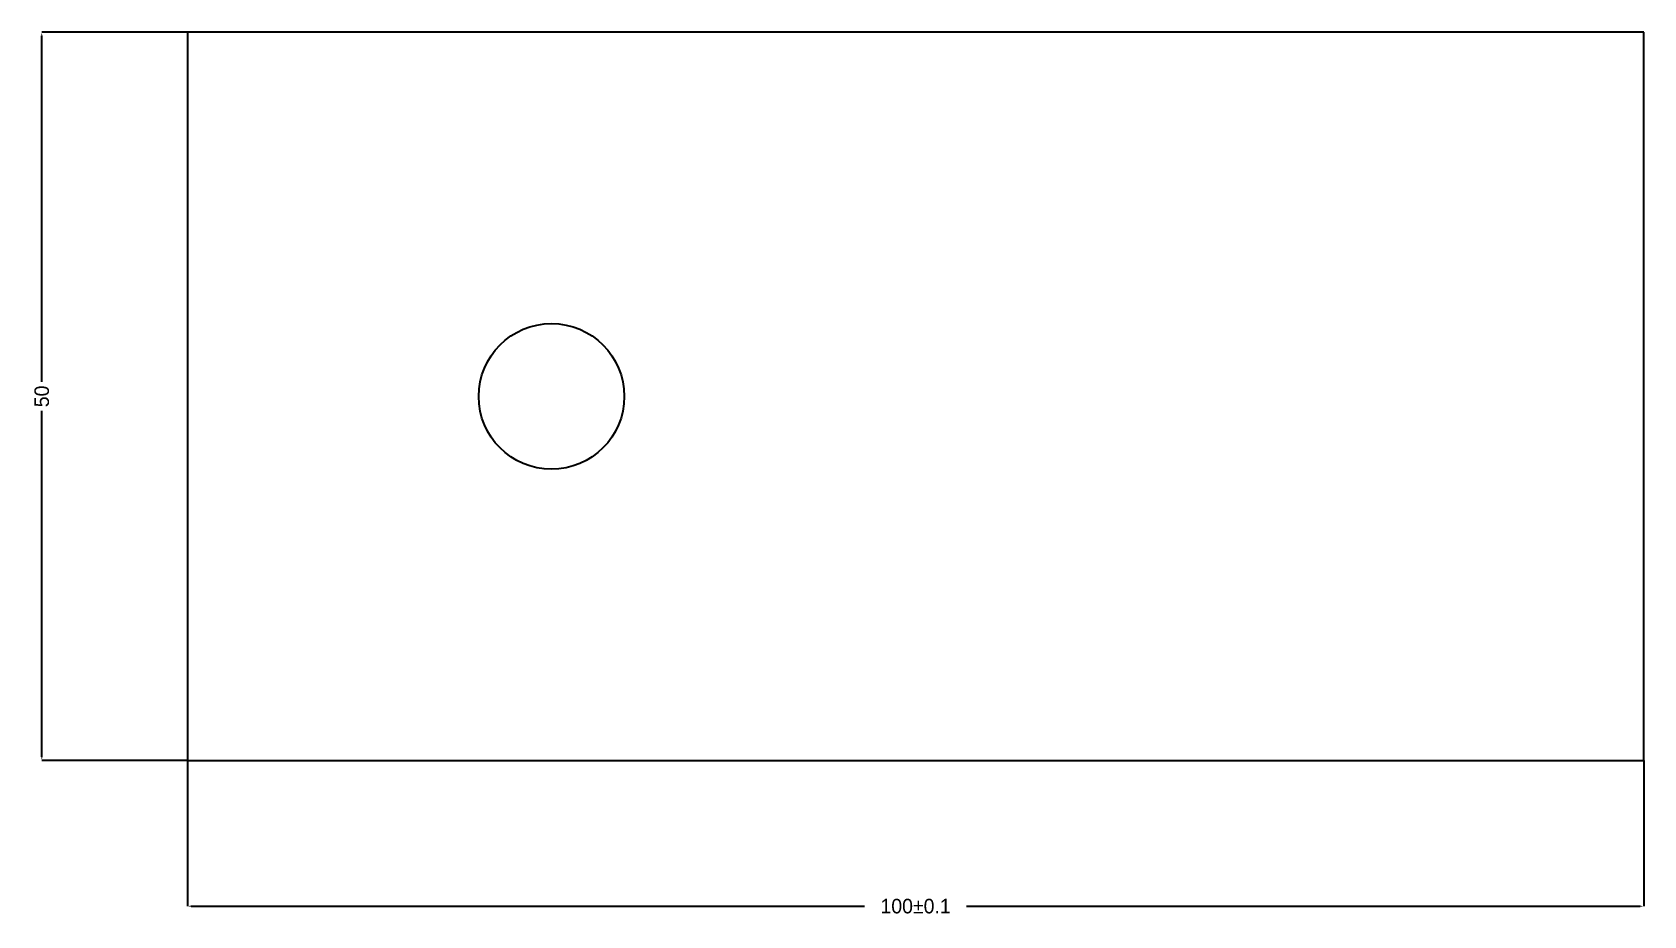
# Model space of a CAD drawing. Header units: metres. Extents: x -11 to 100, y -11 to 50.
import ezdxf

# ---------------------------------------------------------------- set-up
doc = ezdxf.new("R2010")
doc.units = ezdxf.units.M
doc.dimstyles.get("Standard").update_dxf_attribs({"dimtxt": 2.5, "dimasz": 2.5, "dimexe": 1.25, "dimexo": 0.625, "dimtad": 1, "dimcen": 2.5, "dimazin": 3, "dimtfac": 1, "dimtmove": 0, "dimatfit": 3})

# ---------------------------------------------------------------- blocks, each defined once
blk = doc.blocks.new('_CLOSEDFILLED')
at = {"color": 0, "linetype": 'BYBLOCK'}
blk.add_solid([(-1, 0.16), (0, 0), (-1, -0.16)], dxfattribs=at)
blk = doc.blocks.new('*D1')
for p, q in [((0, 0), (0, -10)), ((100, 0), (100, -10)), ((0.25, -10), (46.5, -10)), ((53.5, -10), (99.75, -10))]:
    blk.add_line(p, q)
at = {"layer": 'Defpoints'}
for p in [(0, 0), (100, 0), (0, -10)]:
    blk.add_point(p, dxfattribs=at)
at = {"layer": 'DIM', "xscale": 0.25, "yscale": 0.25, "rotation": 180}
blk.add_blockref('_CLOSEDFILLED', (0, -10), dxfattribs=at)
at = {"layer": 'DIM', "xscale": 0.25, "yscale": 0.25}
blk.add_blockref('_CLOSEDFILLED', (100, -10), dxfattribs=at)
at = {"layer": 'DIM', "insert": (50, -10), "char_height": 1, "attachment_point": 5}
blk.add_mtext('100±0.1', dxfattribs=at)
blk = doc.blocks.new('*D2')
for p, q in [((0, 50), (-10, 50)), ((-10, 26), (-10, 49.75)), ((-10, 0.25), (-10, 24)), ((0, 0), (-10, 0))]:
    blk.add_line(p, q)
at = {"layer": 'Defpoints'}
for p in [(0, 50), (-10, 0), (0, 0)]:
    blk.add_point(p, dxfattribs=at)
at = {"layer": 'DIM', "xscale": 0.25, "yscale": 0.25}
for p, rotation in [((-10, 50), 90), ((-10, 0), 270)]:
    blk.add_blockref('_CLOSEDFILLED', p, dxfattribs=dict(at, rotation=rotation))
at = {"layer": 'DIM', "insert": (-10, 25), "char_height": 1, "attachment_point": 5, "rotation": 90}
blk.add_mtext('50', dxfattribs=at)

msp = doc.modelspace()

# ---------------------------------------------------------------- linework, layer by layer
at = {"layer": 'CENTER'}
msp.add_circle((25, 25), 5, dxfattribs=at)
at = {"layer": 'OUTLINE'}
for p, q in [((100, 50), (0, 50)), ((0, 50), (0, 0)), ((100, 0), (100, 50)), ((0, 0), (100, 0))]:
    msp.add_line(p, q, dxfattribs=at)

# ---------------------------------------------------------------- dimensions: what is measured, and where the dimension line sits
at = {"layer": 'DIM'}
dim = msp.add_linear_dim(base=(-10, 0), p1=(0, 0), p2=(0, 50), angle=90, dimstyle='Standard', dxfattribs=at)
dim.commit()
dim.dimension.update_dxf_attribs({"geometry": '*D2', "text_midpoint": (-10, 25)})
dim = msp.add_linear_dim(base=(0, -10), p1=(0, 0), p2=(100, 0), text='100±0.1', dimstyle='Standard', dxfattribs=at)
dim.commit()
dim.dimension.update_dxf_attribs({"geometry": '*D1', "text_midpoint": (50, -10)})

doc.saveas('drawing.dxf')
